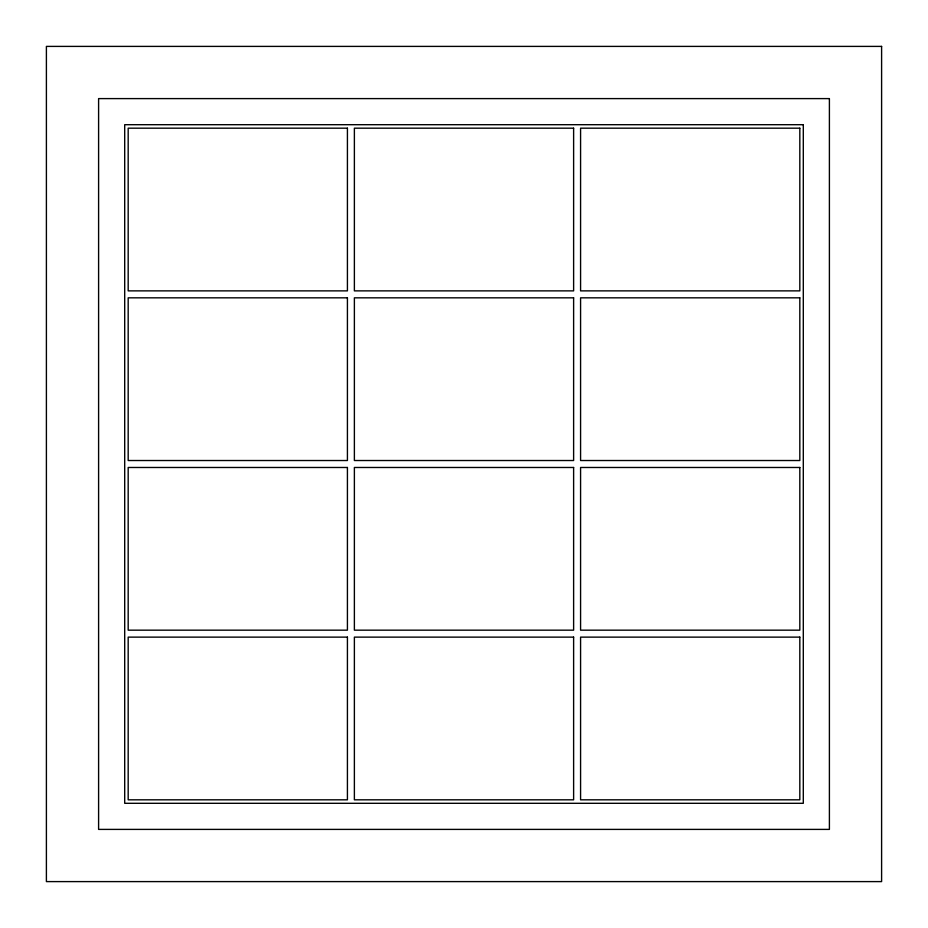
<?xml version="1.0" encoding="UTF-8"?>
<svg xmlns="http://www.w3.org/2000/svg" width="928" height="928" viewBox="0 0 928 928"><rect width="100%" height="100%" fill="white"/><g stroke="black" fill="none" stroke-linecap="round" stroke-linejoin="round"><path stroke-width="1.39" d="M881.6 46.4L46.4 46.4L46.4 881.6L881.6 881.6L881.6 46.4M829.4 98.6L98.6 98.6L98.6 829.4L829.4 829.4L829.4 98.6M803.3 124.7L124.7 124.7L124.7 803.3L803.3 803.3L803.3 124.7M347.42 128.18L128.18 128.18L128.18 290.87L347.42 290.87L347.42 128.18M573.62 128.18L354.38 128.18L354.38 290.87L573.62 290.87L573.62 128.18M799.82 128.18L580.58 128.18L580.58 290.87L799.82 290.87L799.82 128.18M347.42 297.83L128.18 297.83L128.18 460.52L347.42 460.52L347.42 297.83M573.62 297.83L354.38 297.83L354.38 460.52L573.62 460.52L573.62 297.83M799.82 297.83L580.58 297.83L580.58 460.52L799.82 460.52L799.82 297.83M347.42 467.48L128.18 467.48L128.18 630.17L347.42 630.17L347.42 467.48M573.62 467.48L354.38 467.48L354.38 630.17L573.62 630.17L573.62 467.48M799.82 467.48L580.58 467.48L580.58 630.17L799.82 630.17L799.82 467.48M347.42 637.13L128.18 637.13L128.18 799.82L347.42 799.82L347.42 637.13M573.62 637.13L354.38 637.13L354.38 799.82L573.62 799.82L573.62 637.13M799.82 637.13L580.58 637.13L580.58 799.82L799.82 799.82L799.82 637.13"/></g></svg>
